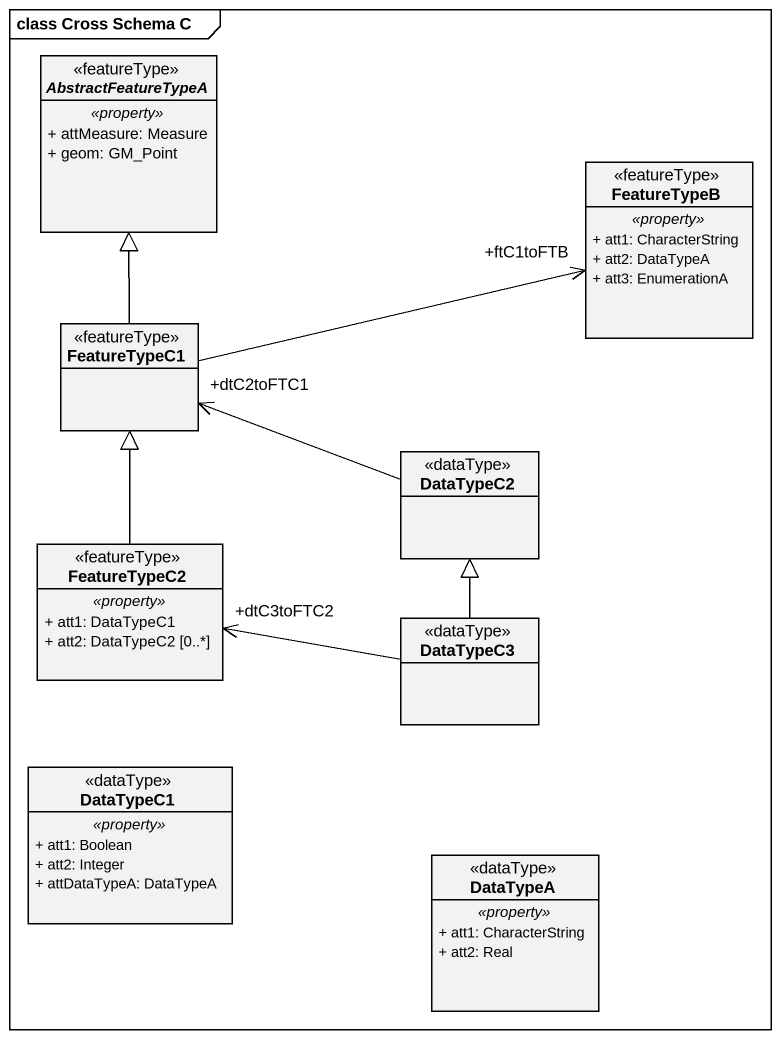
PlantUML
@startuml
mainframe class Cross Schema C
hide circle
hide empty members
skinparam classAttributeIconSize 0
abstract class AbstractFeatureTypeA <<featureType>> {
  .. <<property>> ..
  + attMeasure: Measure
  + geom: GM_Point
}
class FeatureTypeB <<featureType>> {
  .. <<property>> ..
  + att1: CharacterString
  + att2: DataTypeA
  + att3: EnumerationA
}
class FeatureTypeC1 <<featureType>>
class DataTypeC2 <<dataType>>
class FeatureTypeC2 <<featureType>> {
  .. <<property>> ..
  + att1: DataTypeC1
  + att2: DataTypeC2 [0..*]
}
class DataTypeC3 <<dataType>>
class DataTypeC1 <<dataType>> {
  .. <<property>> ..
  + att1: Boolean
  + att2: Integer
  + attDataTypeA: DataTypeA
}
class DataTypeA <<dataType>> {
  .. <<property>> ..
  + att1: CharacterString
  + att2: Real
}
FeatureTypeC1 -up-|> AbstractFeatureTypeA
FeatureTypeC1 -right-> "+ftC1toFTB" FeatureTypeB
DataTypeC2 -left-> "+dtC2toFTC1" FeatureTypeC1
FeatureTypeC2 -up-|> FeatureTypeC1
DataTypeC3 -up-|> DataTypeC2
DataTypeC3 -left-> "+dtC3toFTC2" FeatureTypeC2
@enduml
